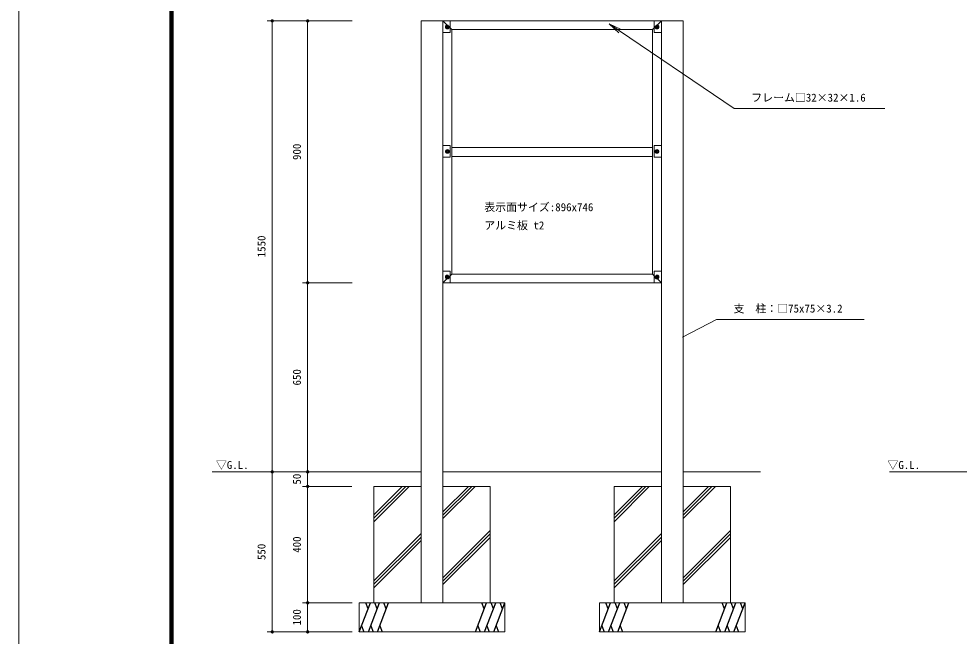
# Model space of a CAD drawing. Units: millimetres at full size, sheet at 1:15. Extents: x -300 to 6600, y -225 to 4680.
# Drawn here: x -300 to 2930, y 921 to 3043 of the extents above; entities that cross this region are included whole.
import ezdxf
from ezdxf.enums import TextEntityAlignment as Align

# ---------------------------------------------------------------- set-up
doc = ezdxf.new("R2010")
doc.units = ezdxf.units.MM
doc.header["$LTSCALE"] = 15
for name, color, linetype, lineweight in [('C-TTL', 2, 'Continuous', 140), ('D-STR', 1, 'Continuous', 13), ('D-STR-DIM', 7, 'Continuous', 13), ('D-STR-HTXT', 7, 'Continuous', 13), ('D-STR-TXT', 7, 'Continuous', 13), ('D-STR\u3000構造物外形線', 1, 'Continuous', 25)]:
    doc.layers.add(name, color=color, linetype=linetype, lineweight=lineweight)
doc.styles.add('ＭＳ ゴシック', font='')
doc.styles.get('ＭＳ ゴシック').set_extended_font_data('MS Gothic')

# ---------------------------------------------------------------- blocks, each defined once
blk = doc.blocks.new('filled_dot')
at = {"color": 0, "linetype": 'Continuous', "lineweight": -2, "const_width": 1.25}
blk.add_lwpolyline([(-0.625, 0, 1), (0.625, 0, 1)], format="xyb", close=True, dxfattribs=at)
blk = doc.blocks.new('open_arrow')
at = {"color": 0, "linetype": 'Continuous', "lineweight": -2}
blk.add_lwpolyline([(7.5, 1.25), (0, 0), (7.5, -1.25)], dxfattribs=at)

msp = doc.modelspace()

# ---------------------------------------------------------------- linework, layer by layer
at = {"layer": 'C-TTL', "color": 5, "lineweight": 13}
msp.add_lwpolyline([(-300, -225), (-300, 4680), (6600, 4680), (6600, -225)], close=True, dxfattribs=at)
at = {"layer": 'C-TTL'}
msp.add_lwpolyline([(225, 225), (225, 4230), (6075, 4230), (6075, 225)], close=True, dxfattribs=at)
at = {"layer": 'D-STR'}
for p, q in [((1081.92, 1036.08), (1081.92, 3036.14)), ((1081.92, 3036.14), (1156.92, 3036.14)), ((1156.92, 3036.14), (1156.92, 1036.08)), ((1156.92, 2136.04), (1156.92, 3036.05)), ((1156.92, 3036.05), (1906.93, 3036.05)), ((1156.92, 3036.05), (1186.92, 3006.05)), ((1186.92, 3006.05), (1156.92, 3036.05)), ((1156.92, 2996.05), (1156.92, 3036.05)), ((1156.92, 3036.05), (1181.92, 3036.05)), ((1169.19, 3015.05), (1170.44, 3017.21)), ((1170.44, 3012.88), (1169.19, 3015.05)), ((1170.44, 3017.21), (1172.94, 3017.21)), ((1172.94, 3012.88), (1170.44, 3012.88)), ((1172.94, 3017.21), (1174.19, 3015.05)), ((1174.19, 3015.05), (1172.94, 3012.88)), ((1181.92, 3036.05), (1181.92, 2996.05)), ((1186.92, 3006.05), (1186.92, 2166.04)), ((1876.93, 3006.05), (1186.92, 3006.05)), ((1876.93, 3006.05), (1906.93, 3036.05)), ((1906.93, 3036.05), (1876.93, 3006.05)), ((1876.93, 2166.04), (1876.93, 3006.05)), ((1881.93, 3036.05), (1906.93, 3036.05)), ((1881.93, 2996.05), (1881.93, 3036.05)), ((1889.68, 3015.05), (1890.93, 3017.21)), ((1890.93, 3012.88), (1889.68, 3015.05)), ((1890.93, 3017.21), (1893.43, 3017.21)), ((1893.43, 3012.88), (1890.93, 3012.88)), ((1893.43, 3017.21), (1894.68, 3015.05)), ((1894.68, 3015.05), (1893.43, 3012.88)), ((1906.93, 1036.08), (1906.93, 3036.14)), ((1906.93, 3036.14), (1981.92, 3036.14)), ((1906.93, 3036.05), (1906.93, 2136.04)), ((1906.93, 3036.05), (1906.93, 2996.05)), ((1981.92, 3036.14), (1981.92, 1036.08)), ((1181.92, 2996.05), (1156.92, 2996.05)), ((1906.93, 2996.05), (1881.93, 2996.05)), ((1156.92, 2567.55), (1156.92, 2607.55)), ((1156.92, 2607.55), (1181.92, 2607.55)), ((1169.19, 2587.49), (1170.44, 2589.66)), ((1170.44, 2585.33), (1169.19, 2587.49)), ((1170.44, 2589.66), (1172.94, 2589.66)), ((1172.94, 2585.33), (1170.44, 2585.33)), ((1172.94, 2589.66), (1174.19, 2587.49)), ((1174.19, 2587.49), (1172.94, 2585.33)), ((1181.92, 2607.55), (1181.92, 2567.55)), ((1186.92, 2600.5), (1876.93, 2600.5)), ((1186.92, 2570.5), (1186.92, 2600.5)), ((1876.93, 2600.5), (1876.93, 2570.5)), ((1881.93, 2607.55), (1906.93, 2607.55)), ((1881.93, 2567.55), (1881.93, 2607.55)), ((1889.68, 2587.49), (1890.93, 2589.66)), ((1890.93, 2585.33), (1889.68, 2587.49)), ((1890.93, 2589.66), (1893.43, 2589.66)), ((1893.43, 2585.33), (1890.93, 2585.33)), ((1893.43, 2589.66), (1894.68, 2587.49)), ((1894.68, 2587.49), (1893.43, 2585.33)), ((1906.93, 2607.55), (1906.93, 2567.55)), ((1181.92, 2567.55), (1156.92, 2567.55)), ((1876.93, 2570.5), (1186.92, 2570.5)), ((1906.93, 2567.55), (1881.93, 2567.55)), ((1156.92, 2136.04), (1156.92, 2176.04)), ((1156.92, 2176.04), (1181.92, 2176.04)), ((1186.92, 2166.04), (1156.92, 2136.04)), ((1156.92, 2136.04), (1186.92, 2166.04)), ((1181.92, 2176.04), (1181.92, 2136.04)), ((1186.92, 2166.04), (1876.93, 2166.04)), ((1906.93, 2136.04), (1876.93, 2166.04)), ((1876.93, 2166.04), (1906.93, 2136.04)), ((1881.93, 2176.04), (1906.93, 2176.04)), ((1881.93, 2136.04), (1881.93, 2176.04)), ((1906.93, 2176.04), (1906.93, 2136.04)), ((1906.93, 2136.04), (1156.92, 2136.04)), ((1181.92, 2136.04), (1156.92, 2136.04)), ((1169.19, 2155.79), (1170.44, 2157.95)), ((1170.44, 2153.62), (1169.19, 2155.79)), ((1170.44, 2157.95), (1172.94, 2157.95)), ((1172.94, 2153.62), (1170.44, 2153.62)), ((1172.94, 2157.95), (1174.19, 2155.79)), ((1174.19, 2155.79), (1172.94, 2153.62)), ((1906.93, 2136.04), (1881.93, 2136.04)), ((1889.68, 2155.79), (1890.93, 2157.95)), ((1890.93, 2153.62), (1889.68, 2155.79)), ((1890.93, 2157.95), (1893.43, 2157.95)), ((1893.43, 2153.62), (1890.93, 2153.62)), ((1893.43, 2157.95), (1894.68, 2155.79)), ((1894.68, 2155.79), (1893.43, 2153.62)), ((364.12, 1486.08), (1081.92, 1486.08)), ((1156.92, 1486.08), (1906.93, 1486.08)), ((1981.92, 1486.08), (2247.45, 1486.08)), ((2690.03, 1486.08), (3266.85, 1486.08)), ((919.42, 1436.08), (1081.92, 1436.08)), ((1040.62, 1436.08), (919.42, 1314.89)), ((1028.9, 1436.08), (919.42, 1326.6)), ((1017.19, 1436.08), (919.42, 1338.32)), ((919.42, 1036.08), (919.42, 1436.08)), ((1267.53, 1436.08), (1156.92, 1325.47)), ((1255.81, 1436.08), (1156.92, 1337.19)), ((1244.1, 1436.08), (1156.92, 1348.9)), ((1156.92, 1436.08), (1319.42, 1436.08)), ((1319.42, 1436.08), (1319.42, 1036.08)), ((1744.43, 1036.08), (1744.43, 1436.08)), ((1744.43, 1436.08), (1906.93, 1436.08)), ((1865.63, 1436.08), (1744.43, 1314.89)), ((1842.2, 1436.08), (1744.43, 1338.32)), ((1853.91, 1436.08), (1744.43, 1326.6)), ((1981.93, 1436.08), (2144.43, 1436.08)), ((2080.82, 1436.08), (1981.93, 1337.19)), ((2092.54, 1436.08), (1981.93, 1325.47)), ((2069.11, 1436.08), (1981.93, 1348.9)), ((2144.43, 1436.08), (2144.43, 1036.08)), ((1081.92, 1273.9), (919.42, 1111.41)), ((1081.92, 1262.18), (919.42, 1099.68)), ((1319.42, 1284.49), (1156.92, 1121.99)), ((1319.42, 1272.77), (1156.92, 1110.28)), ((1319.42, 1261.06), (1156.92, 1098.56)), ((1906.93, 1273.9), (1744.43, 1111.41)), ((1906.93, 1262.18), (1744.43, 1099.68)), ((2144.43, 1284.49), (1981.93, 1121.99)), ((2144.43, 1272.77), (1981.93, 1110.28)), ((2144.43, 1261.06), (1981.93, 1098.56)), ((1081.92, 1250.47), (919.42, 1087.97)), ((1906.93, 1250.47), (1744.43, 1087.97)), ((869.42, 1036.08), (1369.42, 1036.08)), ((869.42, 936.08), (869.42, 1036.08)), ((1369.42, 1036.08), (1369.42, 936.08)), ((1694.43, 1036.08), (2194.43, 1036.08)), ((1694.43, 936.08), (1694.43, 1036.08)), ((2194.43, 936.08), (2194.43, 1036.08)), ((869.42, 936.08), (1369.42, 936.08)), ((1694.43, 936.08), (2194.43, 936.08))]:
    msp.add_line(p, q, dxfattribs=at)
for centre in [(1171.69, 3015.05), (1892.18, 3015.05), (1171.69, 2587.49), (1892.18, 2587.49)]:
    msp.add_circle(centre, 6.5, dxfattribs=at)
for centre, radius, start, end in [((1171.69, 3015.04), 5, 90.011, 179.969), ((1171.69, 3015.05), 5, 180, 270), ((1171.68, 3015.04), 5.01, 0.129, 89.891), ((1171.69, 3015.05), 5, 270, 0), ((1892.18, 3015.04), 5, 90.011, 179.969), ((1892.18, 3015.05), 5, 180, 270), ((1892.17, 3015.04), 5.01, 0.129, 89.891), ((1892.18, 3015.05), 5, 270, 0), ((1171.69, 2587.49), 5, 90.011, 179.969), ((1171.69, 2587.49), 5, 180, 270), ((1171.68, 2587.48), 5.01, 0.129, 89.891), ((1171.69, 2587.49), 5, 270, 0), ((1892.18, 2587.49), 5, 90.011, 179.969), ((1892.18, 2587.49), 5, 180, 270), ((1892.17, 2587.48), 5.01, 0.129, 89.891), ((1892.18, 2587.49), 5, 270, 0), ((1171.69, 2155.78), 6.5, 90.006, 179.964), ((1171.69, 2155.79), 6.5, 180, 270), ((1171.69, 2155.78), 5, 90.011, 179.969), ((1171.69, 2155.79), 5, 179.99, 269.99), ((1171.69, 2155.78), 6.5, 0.028, 89.987), ((1171.68, 2155.78), 5.01, 0.129, 89.891), ((1171.69, 2155.79), 5, 270.01, 0.01), ((1171.69, 2155.79), 6.5, 270.008, 0.008), ((1892.17, 2155.79), 6.49, 89.908, 180.062), ((1892.18, 2155.79), 6.5, 180, 270), ((1892.18, 2155.78), 5, 90.011, 179.969), ((1892.18, 2155.79), 5, 179.99, 269.99), ((1892.18, 2155.78), 6.5, 0.028, 89.987), ((1892.17, 2155.78), 5.01, 0.129, 89.891), ((1892.18, 2155.79), 5, 270.01, 0.01), ((1892.18, 2155.79), 6.5, 270.008, 0.008)]:
    msp.add_arc(centre, radius, start, end, dxfattribs=at)
at = {"layer": 'D-STR-DIM'}
for p, q in [((845.42, 3036.08), (552.57, 3036.08)), ((570.57, 3036.08), (570.57, 1486.08)), ((845.42, 3036.08), (674.14, 3036.08)), ((692.14, 3036.08), (692.14, 2136.08)), ((845.42, 2136.08), (674.14, 2136.08)), ((845.42, 2136.08), (674.14, 2136.08)), ((692.14, 2136.08), (692.14, 1486.08)), ((845.42, 1486.08), (552.57, 1486.08)), ((845.42, 1486.08), (552.57, 1486.08)), ((570.57, 1486.08), (570.57, 936.08)), ((845.42, 1486.08), (674.14, 1486.08)), ((845.42, 1486.08), (674.14, 1486.08)), ((692.14, 1486.08), (692.14, 1436.08)), ((843.83, 1436.08), (674.14, 1436.08)), ((843.83, 1436.08), (674.14, 1436.08)), ((692.14, 1436.08), (692.14, 1036.08)), ((843.83, 1036.08), (674.14, 1036.08)), ((845.42, 1036.08), (674.14, 1036.08)), ((692.14, 936.08), (692.14, 1036.08)), ((845.42, 936.08), (552.57, 936.08)), ((845.42, 936.08), (674.14, 936.08))]:
    msp.add_line(p, q, dxfattribs=at)
at = {"layer": 'D-STR-HTXT'}
for points in [[(1727.54, 3026.11), (2157.4, 2735.31), (2202.4, 2735.31), (2674.8, 2735.31)], [(1979.89, 1948.61), (2096.58, 2010.28), (2603.67, 2010.28)]]:
    msp.add_lwpolyline(points, dxfattribs=at)
at = {"layer": 'D-STR\u3000構造物外形線'}
for p, q in [((869.42, 936.08), (907.68, 1036.08)), ((899.67, 1015.14), (891.66, 1036.08)), ((900.75, 936.08), (939, 1036.08)), ((930.99, 1015.14), (922.98, 1036.08)), ((932.08, 936.08), (970.33, 1036.08)), ((962.32, 1015.14), (954.31, 1036.08)), ((1268.52, 936.08), (1306.77, 1036.08)), ((1298.77, 1015.14), (1290.76, 1036.08)), ((1299.85, 936.08), (1338.1, 1036.08)), ((1330.09, 1015.14), (1322.08, 1036.08)), ((1331.17, 936.08), (1369.42, 1036.08)), ((1361.42, 1015.14), (1353.41, 1036.08)), ((1694.43, 936.08), (1732.69, 1036.08)), ((1724.68, 1015.14), (1716.67, 1036.08)), ((1725.76, 936.08), (1764.01, 1036.08)), ((1756, 1015.14), (1747.99, 1036.08)), ((1757.09, 936.08), (1795.34, 1036.08)), ((1787.33, 1015.14), (1779.32, 1036.08)), ((2093.53, 936.08), (2131.78, 1036.08)), ((2123.78, 1015.14), (2115.77, 1036.08)), ((2124.86, 936.08), (2163.11, 1036.08)), ((2155.1, 1015.14), (2147.09, 1036.08)), ((2156.18, 936.08), (2194.43, 1036.08)), ((2186.43, 1015.14), (2178.42, 1036.08)), ((877.43, 957.01), (885.44, 936.08)), ((908.76, 957.01), (916.77, 936.08)), ((940.08, 957.01), (948.09, 936.08)), ((1276.53, 957.01), (1284.54, 936.08)), ((1307.86, 957.01), (1315.87, 936.08)), ((1339.18, 957.01), (1347.19, 936.08)), ((1702.44, 957.01), (1710.45, 936.08)), ((1733.77, 957.01), (1741.78, 936.08)), ((1765.09, 957.01), (1773.1, 936.08)), ((2101.54, 957.01), (2109.55, 936.08)), ((2132.87, 957.01), (2140.88, 936.08)), ((2164.19, 957.01), (2172.2, 936.08))]:
    msp.add_line(p, q, dxfattribs=at)

# ---------------------------------------------------------------- block references
at = {"layer": 'D-STR-DIM', "xscale": 4.5, "yscale": 4.5}
for p, rotation in [((570.57, 3036.08), 270), ((692.14, 3036.08), 270), ((692.14, 2136.08), 270), ((692.14, 2136.08), 90), ((570.57, 1486.08), 270), ((570.57, 1486.08), 90), ((692.14, 1486.08), 270), ((692.14, 1486.08), 90), ((692.14, 1436.08), 270), ((692.14, 1436.08), 90), ((692.14, 1036.08), 270), ((692.14, 1036.08), 90), ((570.57, 936.08), 90), ((692.14, 936.08), 90)]:
    msp.add_blockref('filled_dot', p, dxfattribs=dict(at, rotation=rotation))
at = {"layer": 'D-STR-HTXT', "xscale": 6, "yscale": 6, "rotation": 325.9}
msp.add_blockref('open_arrow', (1727.54, 3026.11), dxfattribs=at)

# ---------------------------------------------------------------- texts
at = {"layer": 'D-STR-DIM', "style": 'ＭＳ ゴシック'}
for s, p in [('900', (641.33, 2586.08)), ('1550', (519.75, 2261.08)), ('650', (641.33, 1811.08)), ('50', (641.33, 1461.08)), ('400', (641.33, 1236.08)), ('550', (519.75, 1211.08)), ('100', (641.33, 986.08))]:
    msp.add_text(s, height=27.49, rotation=90, dxfattribs=at).set_placement(p, align=Align.TOP_CENTER)
at = {"layer": 'D-STR-HTXT', "style": 'ＭＳ ゴシック'}
for s, p in [('フレーム□32×32×1.6', (2215.72, 2786.12)), ('表示面サイズ:896x746', (1298.79, 2409.55)), ('アルミ板 t2', (1298.79, 2347.05)), ('支\u3000柱：□75x75×3.2', (2154.89, 2061.1))]:
    msp.add_text(s, height=27.49, dxfattribs=at).set_placement(p, align=Align.TOP_LEFT)
at = {"layer": 'D-STR-TXT', "style": 'ＭＳ ゴシック'}
for p in [(377.04, 1523.5), (2683.43, 1523.5)]:
    msp.add_text('▽G.L.', height=27.49, dxfattribs=at).set_placement(p, align=Align.TOP_LEFT)

doc.saveas('drawing.dxf')
